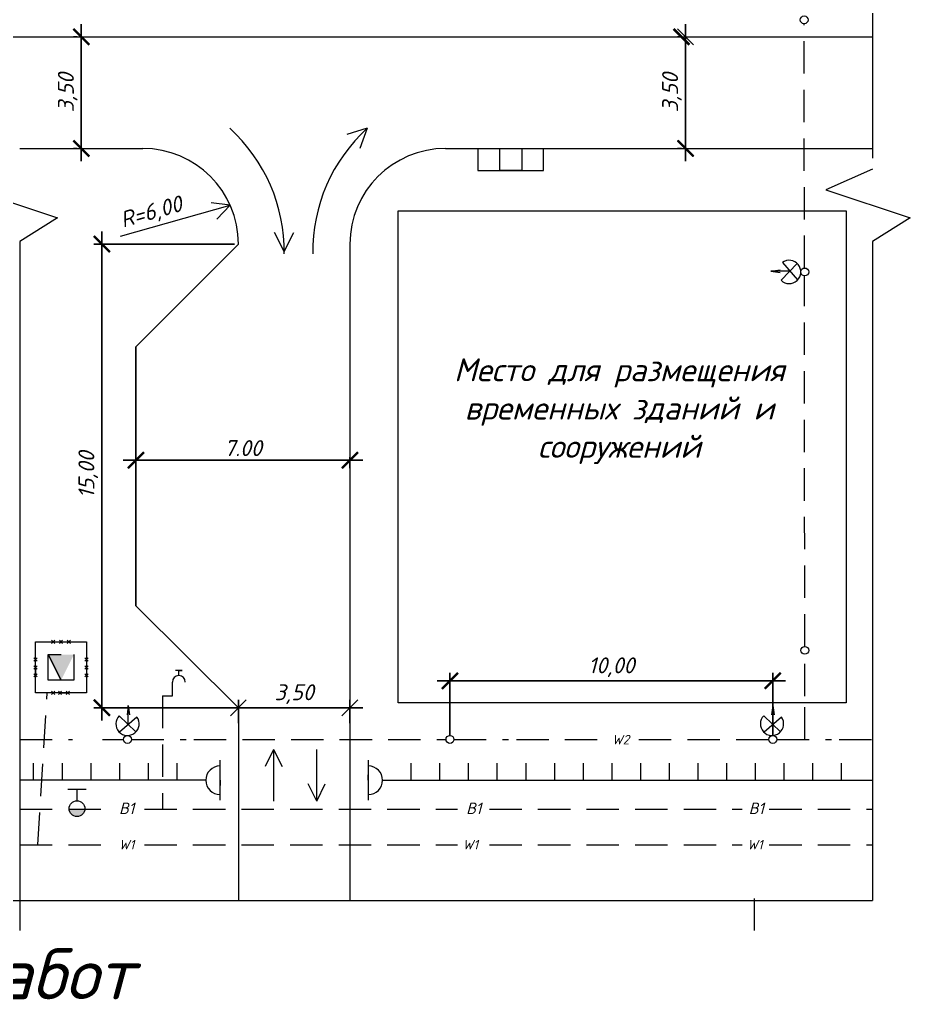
# Model space of a CAD drawing. Header units: millimetres. Extents: x 27137 to 30937, y -4667 to -569.
# Drawn here: x 29825.9 to 29965.5, y -3012.8 to -2857.1 of the extents above; entities that cross this region are included whole.
import ezdxf

# ---------------------------------------------------------------- set-up
doc = ezdxf.new("R2010")
doc.units = ezdxf.units.MM
doc.header["$LTSCALE"] = 0.4
doc.linetypes.add('ACAD_ISO02W100', pattern=[15, 12, -3])
doc.linetypes.add('штриховаяX2', pattern=[38.1, 25.4, -12.7])
doc.layers.add('здания', color=7, linetype='Continuous', lineweight=40)
doc.styles.add('Isocpeur', font='isocpeui.ttf', dxfattribs={"height": 2.5})
doc.styles.get("Standard").update_dxf_attribs({"font": 'isocpeui.ttf', "height": 2.5})
doc.dimstyles.new('06', dxfattribs={"dimtxt": 2.5, "dimasz": 2.5, "dimexe": 1.25, "dimexo": 0.625, "dimtad": 1, "dimdec": 0, "dimlfac": 200, "dimtxsty": 'Standard', "dimblk": 'OBLIQUE', "dimcen": 2.5, "dimdle": 2, "dimadec": 0, "dimazin": 0, "dimtfac": 1, "dimtdec": 0, "dimtmove": 0, "dimatfit": 3, "dimldrblk": 'OBLIQUE', "dimfxl": 1, "dimarcsym": 0})

# ---------------------------------------------------------------- blocks, each defined once
blk = doc.blocks.new('_Oblique')
at = {"color": 0, "linetype": 'ByBlock', "lineweight": -2}
blk.add_line((-0.5, -0.5), (0.5, 0.5), dxfattribs=at)
blk = doc.blocks.new('*D557')
at = {"color": 0, "lineweight": -2, "transparency": 16777216}
for p, q in [((29930.25, -2879.23), (29930.25, -2857.73)), ((29929.63, -2859.73), (29929, -2859.73)), ((29929.63, -2877.23), (29929, -2877.23))]:
    blk.add_line(p, q, dxfattribs=at)
at = {"layer": 'Defpoints', "color": 0, "transparency": 16777216}
for p in [(29930.25, -2859.73), (29930.25, -2859.73), (29930.25, -2877.23)]:
    blk.add_point(p, dxfattribs=at)
at = {"color": 0, "lineweight": -2, "transparency": 16777216, "xscale": 2.5, "yscale": 2.5, "zscale": 2.5}
for p, rotation in [((29930.25, -2859.73), 90), ((29930.25, -2877.23), 270)]:
    blk.add_blockref('_Oblique', p, dxfattribs=dict(at, rotation=rotation))
at = {"color": 0, "lineweight": 15, "transparency": 16777216, "insert": (29928.13, -2868.48), "char_height": 2.5, "attachment_point": 5, "rotation": 90, "style": 'Isocpeur'}
blk.add_mtext('3,50', dxfattribs=at)
blk = doc.blocks.new('*D540')
at = {"color": 0, "lineweight": -2, "transparency": 16777216}
for p, q in [((29893.31, -2969.28), (29893.31, -2959.46)), ((29943.95, -2969.28), (29943.95, -2959.46)), ((29891.31, -2960.71), (29945.95, -2960.71))]:
    blk.add_line(p, q, dxfattribs=at)
at = {"layer": 'Defpoints', "color": 0, "transparency": 16777216}
for p in [(29943.95, -2960.71), (29893.31, -2969.9), (29943.95, -2969.9)]:
    blk.add_point(p, dxfattribs=at)
at = {"color": 0, "lineweight": -2, "transparency": 16777216, "xscale": 2.5, "yscale": 2.5, "zscale": 2.5, "rotation": 180}
blk.add_blockref('_Oblique', (29893.31, -2960.71), dxfattribs=at)
at = {"color": 0, "lineweight": -2, "transparency": 16777216, "xscale": 2.5, "yscale": 2.5, "zscale": 2.5}
blk.add_blockref('_Oblique', (29943.95, -2960.71), dxfattribs=at)
at = {"color": 0, "lineweight": 15, "transparency": 16777216, "insert": (29918.63, -2958.58), "char_height": 2.5, "attachment_point": 5, "style": 'Isocpeur'}
blk.add_mtext('10,00', dxfattribs=at)
blk = doc.blocks.new('*D558')
at = {"color": 0, "lineweight": -2, "transparency": 16777216}
for p, q in [((29838.72, -2966.93), (29838.72, -2890.23)), ((29859.51, -2892.23), (29837.47, -2892.23)), ((29859.51, -2964.93), (29837.47, -2964.93))]:
    blk.add_line(p, q, dxfattribs=at)
at = {"layer": 'Defpoints', "color": 0, "transparency": 16777216}
for p in [(29838.72, -2892.23), (29860.13, -2892.23), (29860.13, -2964.93)]:
    blk.add_point(p, dxfattribs=at)
at = {"color": 0, "lineweight": -2, "transparency": 16777216, "xscale": 2.5, "yscale": 2.5, "zscale": 2.5}
for p, rotation in [((29838.72, -2892.23), 90), ((29838.72, -2964.93), 270)]:
    blk.add_blockref('_Oblique', p, dxfattribs=dict(at, rotation=rotation))
at = {"color": 0, "lineweight": 15, "transparency": 16777216, "insert": (29836.59, -2928.42), "char_height": 2.5, "attachment_point": 5, "rotation": 90, "style": 'Isocpeur'}
blk.add_mtext('15,00', dxfattribs=at)
blk = doc.blocks.new('*D541')
at = {"color": 0, "lineweight": -2, "transparency": 16777216}
for p, q in [((29860.13, -2967.33), (29860.13, -2963.68)), ((29877.63, -2967.33), (29877.63, -2963.68)), ((29858.13, -2964.93), (29879.63, -2964.93))]:
    blk.add_line(p, q, dxfattribs=at)
at = {"layer": 'Defpoints', "color": 0, "transparency": 16777216}
for p in [(29877.63, -2964.93), (29860.13, -2967.95), (29877.63, -2967.95)]:
    blk.add_point(p, dxfattribs=at)
at = {"color": 0, "lineweight": -2, "transparency": 16777216, "xscale": 2.5, "yscale": 2.5, "zscale": 2.5, "rotation": 180}
blk.add_blockref('_Oblique', (29860.13, -2964.93), dxfattribs=at)
at = {"color": 0, "lineweight": -2, "transparency": 16777216, "xscale": 2.5, "yscale": 2.5, "zscale": 2.5}
blk.add_blockref('_Oblique', (29877.63, -2964.93), dxfattribs=at)
at = {"color": 0, "lineweight": 15, "transparency": 16777216, "insert": (29868.88, -2962.8), "char_height": 2.5, "attachment_point": 5, "style": 'Isocpeur'}
blk.add_mtext('3,50', dxfattribs=at)
blk = doc.blocks.new('*D542')
at = {"color": 0, "lineweight": -2, "transparency": 16777216}
for p, q in [((29835.5, -2879.23), (29835.5, -2857.73)), ((29834.87, -2859.73), (29834.25, -2859.73)), ((29834.87, -2877.23), (29834.25, -2877.23))]:
    blk.add_line(p, q, dxfattribs=at)
at = {"layer": 'Defpoints', "color": 0, "transparency": 16777216}
for p in [(29835.5, -2859.73), (29835.5, -2859.73), (29835.5, -2877.23)]:
    blk.add_point(p, dxfattribs=at)
at = {"color": 0, "lineweight": -2, "transparency": 16777216, "xscale": 2.5, "yscale": 2.5, "zscale": 2.5}
for p, rotation in [((29835.5, -2859.73), 90), ((29835.5, -2877.23), 270)]:
    blk.add_blockref('_Oblique', p, dxfattribs=dict(at, rotation=rotation))
at = {"color": 0, "lineweight": 15, "transparency": 16777216, "insert": (29833.37, -2868.48), "char_height": 2.5, "attachment_point": 5, "rotation": 90, "style": 'Isocpeur'}
blk.add_mtext('3,50', dxfattribs=at)
blk = doc.blocks.new('*D572')
at = {"color": 0, "lineweight": -2, "transparency": 16777216}
for p, q in [((29842.07, -2926.11), (29879.63, -2926.11)), ((29844.07, -2925.64), (29844.07, -2927.36)), ((29877.63, -2925.64), (29877.63, -2927.36))]:
    blk.add_line(p, q, dxfattribs=at)
at = {"layer": 'Defpoints', "color": 0, "transparency": 16777216}
for p in [(29844.07, -2925.02), (29877.63, -2925.02), (29877.63, -2926.11)]:
    blk.add_point(p, dxfattribs=at)
at = {"color": 0, "lineweight": -2, "transparency": 16777216, "xscale": 2.5, "yscale": 2.5, "zscale": 2.5, "rotation": 180}
blk.add_blockref('_Oblique', (29844.07, -2926.11), dxfattribs=at)
at = {"color": 0, "lineweight": -2, "transparency": 16777216, "xscale": 2.5, "yscale": 2.5, "zscale": 2.5}
blk.add_blockref('_Oblique', (29877.63, -2926.11), dxfattribs=at)
at = {"color": 0, "lineweight": 15, "transparency": 16777216, "insert": (29860.85, -2924.22), "char_height": 2.5, "attachment_point": 5, "style": 'Isocpeur'}
blk.add_mtext('7.00', dxfattribs=at)
blk = doc.blocks.new('_ArchTick')
at = {"color": 0, "linetype": 'ByBlock', "const_width": 0.15}
blk.add_lwpolyline([(-0.5, -0.5), (0.5, 0.5)], dxfattribs=at)

msp = doc.modelspace()

# ---------------------------------------------------------------- hatches: boundary and pattern name
at = {"lineweight": 15}
h = msp.add_hatch(color=256, dxfattribs=at)
h.dxf.hatch_style = 1
h.paths.add_polyline_path([(29832.3193, -2956.6121), (29830.3193, -2956.6121), (29832.3193, -2960.6121), (29832.3193, -2958.6121)])
h.paths.add_polyline_path([(29834.3193, -2956.6121), (29832.3193, -2956.6121), (29832.3193, -2958.6121), (29832.3193, -2960.6121)])
msp.add_hatch(color=256, dxfattribs=at).paths.add_polyline_path([(29836.0687, -2980.7682), (29834.8316, -2980.7682), (29833.5944, -2980.7682, 1)])

# ---------------------------------------------------------------- linework, layer by layer
at = {"lineweight": 15, "ltscale": 0.5}
for p, q in [((29959.5769, -2792.2279), (29959.5769, -2878.7745)), ((29424.7253, -2859.7279), (29959.5769, -2859.7279)), ((29825.864, -2877.2279), (29845.1349, -2877.2279)), ((29892.6349, -2877.2279), (29959.5769, -2877.2279)), ((29924.0623, -2877.2279), (29924.0623, -2877.2279)), ((29825.864, -2891.8185), (29825.864, -2954.6358)), ((29825.864, -2891.8185), (29825.864, -2995.1564)), ((29860.1349, -2892.2279), (29844.065, -2908.3144)), ((29877.6349, -2892.2279), (29877.6349, -2995.1564)), ((29959.5769, -2891.8185), (29959.5769, -2954.6358)), ((29959.5769, -2891.8185), (29959.5769, -2954.6358)), ((29945.2365, -2897.9008), (29947.7864, -2895.2835)), ((29945.4441, -2895.1094), (29947.8428, -2897.8435)), ((29877.6349, -2896.167), (29877.6349, -2896.167)), ((29943.6233, -2896.4661), (29945.0933, -2896.2719)), ((29946.6343, -2896.4661), (29943.6233, -2896.4661)), ((29943.6233, -2896.4661), (29945.0896, -2896.6575)), ((29860.1349, -2964.9288), (29844.065, -2948.9404)), ((29959.5769, -2954.6358), (29959.5769, -2995.1564)), ((29959.5769, -2954.6358), (29959.5769, -2978.6433)), ((29851.2946, -2959.11), (29850.2946, -2959.11)), ((29850.7946, -2959.8862), (29850.7946, -2959.11)), ((29850.7946, -2959.11), (29851.2946, -2959.11)), ((29849.7815, -2963.0799), (29849.7815, -2960.8992)), ((29848.229, -2963.0799), (29849.7815, -2963.0799)), ((29943.9485, -2966.9155), (29943.9485, -2962.7167)), ((29943.9485, -2962.7167), (29943.9485, -2964.8161)), ((29842.8696, -2964.5707), (29842.6781, -2966.037)), ((29842.8696, -2967.5817), (29842.8696, -2964.5707)), ((29842.8696, -2964.5707), (29843.0637, -2966.0406)), ((29860.1349, -2964.9288), (29860.1349, -2995.1564)), ((29943.9485, -2964.5707), (29943.7571, -2966.037)), ((29943.9485, -2967.5817), (29943.9485, -2964.5707)), ((29943.9485, -2964.5707), (29944.1427, -2966.0406)), ((29841.4348, -2966.1839), (29844.0521, -2968.7338)), ((29844.2263, -2966.3914), (29841.4922, -2968.7902)), ((29942.5138, -2966.1838), (29945.1311, -2968.7338)), ((29945.3052, -2966.3914), (29942.5711, -2968.7902)), ((29825.864, -2978.6433), (29825.864, -2995.1564)), ((29692.1511, -2995.1564), (29959.5769, -2995.1564)), ((29825.864, -2994.875), (29825.864, -2999.875)), ((29825.864, -2994.875), (29825.864, -2999.875)), ((29941.0372, -2994.875), (29941.0372, -2999.875)), ((29941.0372, -2994.875), (29941.0372, -2999.875))]:
    msp.add_line(p, q, dxfattribs=at)
at = {"linetype": 'штриховаяX2', "lineweight": 15, "ltscale": 0.5}
for p, q in [((29948.9043, -2895.9776), (29948.8662, -2857.6785)), ((29948.9043, -2895.9776), (29948.8662, -2857.6785)), ((29948.9632, -2955.3219), (29948.9055, -2897.2068)), ((29948.971, -2963.1054), (29948.9645, -2956.5552)), ((29828.6807, -2986.428), (29830.1383, -2962.6121)), ((29848.229, -2963.0799), (29848.229, -2980.8602)), ((29948.9613, -2969.915), (29948.9558, -2964.3386)), ((29825.864, -2969.915), (29834.123, -2969.915)), ((29838.8423, -2969.915), (29839.3865, -2969.915)), ((29839.3865, -2969.915), (29842.1255, -2969.915)), ((29843.3586, -2969.915), (29851.922, -2969.915)), ((29853.1552, -2969.915), (29892.6962, -2969.915)), ((29893.9293, -2969.915), (29902.4926, -2969.915)), ((29903.7258, -2969.915), (29918.2302, -2969.915)), ((29922.9496, -2969.915), (29943.332, -2969.915)), ((29944.5651, -2969.915), (29953.1284, -2969.915)), ((29954.3616, -2969.915), (29959.5769, -2969.915)), ((29825.864, -2980.8602), (29839.3865, -2980.8602)), ((29845.3886, -2980.8602), (29894.4891, -2980.8602)), ((29899.4944, -2980.8602), (29939.1197, -2980.8602)), ((29943.3951, -2980.8602), (29959.5769, -2980.8602)), ((29825.864, -2986.428), (29839.3865, -2986.428)), ((29845.3886, -2986.428), (29894.4891, -2986.428)), ((29899.4944, -2986.428), (29939.1197, -2986.428)), ((29943.3951, -2986.428), (29959.5769, -2986.428))]:
    msp.add_line(p, q, dxfattribs=at)
at = {"lineweight": 15}
for p, q in [((29880.324, -2874.066), (29877.1189, -2875.0547)), ((29880.324, -2874.066), (29879.1919, -2877.2233)), ((29897.6952, -2877.2279), (29897.6952, -2880.6685)), ((29897.6952, -2877.2279), (29897.6952, -2880.6685)), ((29901.1358, -2880.6685), (29901.1358, -2877.2279)), ((29901.1358, -2880.6685), (29901.1358, -2877.2279)), ((29904.5764, -2877.2279), (29904.5764, -2880.6685)), ((29904.5764, -2877.2279), (29904.5764, -2880.6685)), ((29907.9627, -2880.6685), (29907.9627, -2877.2279)), ((29907.9627, -2880.6685), (29907.9627, -2877.2279)), ((29897.6952, -2880.6685), (29907.9627, -2880.6685)), ((29897.6952, -2880.6685), (29907.9627, -2880.6685)), ((29897.6952, -2880.6685), (29907.9627, -2880.6685)), ((29904.5764, -2880.6685), (29901.1358, -2880.6685)), ((29904.5764, -2880.6685), (29901.1358, -2880.6685)), ((29959.5769, -2880.4558), (29952.252, -2883.7114)), ((29818.5391, -2883.7114), (29831.771, -2888.0934)), ((29818.5391, -2883.7114), (29831.771, -2888.0934)), ((29952.252, -2883.7114), (29965.4839, -2888.0934)), ((29841.6265, -2891.0074), (29858.8265, -2886.1258)), ((29858.8265, -2886.1258), (29855.8541, -2885.7494)), ((29858.8265, -2886.1258), (29856.7528, -2888.2955)), ((29831.771, -2888.0934), (29825.864, -2891.8185)), ((29831.771, -2888.0934), (29825.864, -2891.8185)), ((29965.4839, -2888.0934), (29959.5769, -2891.8185)), ((29867.312, -2893.3864), (29865.812, -2890.3864)), ((29867.312, -2893.3864), (29868.812, -2890.3864)), ((29828.3193, -2954.6121), (29836.3193, -2954.6121)), ((29828.3193, -2962.6121), (29828.3193, -2954.6121)), ((29830.8414, -2954.3621), (29831.3414, -2954.8621)), ((29831.3414, -2954.3621), (29830.8414, -2954.8621)), ((29832.0693, -2954.3621), (29832.5693, -2954.8621)), ((29832.5693, -2954.3621), (29832.0693, -2954.8621)), ((29833.2993, -2954.3621), (29833.7993, -2954.8621)), ((29833.7993, -2954.3621), (29833.2993, -2954.8621)), ((29836.3193, -2954.6121), (29836.3193, -2962.6121)), ((29828.0693, -2957.1321), (29828.5693, -2957.6321)), ((29828.5693, -2957.1321), (29828.0693, -2957.6321)), ((29828.3193, -2958.6121), (29828.3193, -2957.3821)), ((29830.3193, -2960.6121), (29830.3193, -2956.6121)), ((29830.3193, -2956.6121), (29832.3193, -2956.6121)), ((29832.3193, -2960.6121), (29830.3193, -2956.6121)), ((29830.3193, -2956.6121), (29832.3193, -2960.6121)), ((29834.3193, -2956.6121), (29834.3193, -2960.6121)), ((29836.0693, -2957.1321), (29836.5693, -2957.6321)), ((29836.5693, -2957.1321), (29836.0693, -2957.6321)), ((29836.0693, -2957.6321), (29836.0693, -2957.6321)), ((29828.0693, -2958.3621), (29828.5693, -2958.8621)), ((29828.5693, -2958.3621), (29828.0693, -2958.8621)), ((29828.3193, -2958.6121), (29828.3193, -2959.8421)), ((29836.0693, -2958.3621), (29836.5693, -2958.8621)), ((29836.5693, -2958.3621), (29836.0693, -2958.8621)), ((29836.0693, -2958.8621), (29836.0693, -2958.8621)), ((29828.0693, -2959.5921), (29828.5693, -2960.0921)), ((29828.5693, -2959.5921), (29828.0693, -2960.0921)), ((29828.3193, -2959.8421), (29828.3193, -2959.8421)), ((29832.3193, -2960.6121), (29830.3193, -2960.6121)), ((29834.3193, -2960.6121), (29832.3193, -2960.6121)), ((29836.0693, -2959.5921), (29836.5693, -2960.0921)), ((29836.5693, -2959.5921), (29836.0693, -2960.0921)), ((29836.0693, -2960.0921), (29836.0693, -2960.0921)), ((29836.3193, -2962.6121), (29828.3193, -2962.6121)), ((29830.8414, -2962.3621), (29831.3414, -2962.8621)), ((29831.3414, -2962.3621), (29830.8414, -2962.8621)), ((29831.9185, -2962.3467), (29832.4185, -2962.8467)), ((29832.4185, -2962.3467), (29831.9185, -2962.8467)), ((29832.1685, -2962.5967), (29833.3985, -2962.5967)), ((29833.1485, -2962.3467), (29833.6485, -2962.8467)), ((29833.6485, -2962.3467), (29833.1485, -2962.8467)), ((29865.6636, -2971.4689), (29864.3136, -2974.1689)), ((29865.6636, -2971.4689), (29865.6636, -2979.5616)), ((29865.6636, -2971.4689), (29865.6636, -2975.9689)), ((29865.6636, -2971.4689), (29865.6636, -2974.1689)), ((29865.6636, -2971.4689), (29867.0136, -2974.1689)), ((29872.4152, -2979.5616), (29872.4152, -2971.4689)), ((29857.2756, -2979.4542), (29857.2756, -2973.1542)), ((29880.4942, -2973.1542), (29880.4942, -2979.4542)), ((29828.0256, -2976.3042), (29828.0256, -2973.6042)), ((29828.0256, -2976.3042), (29828.0256, -2973.6042)), ((29832.5256, -2976.3042), (29832.5256, -2973.6042)), ((29832.5256, -2976.3042), (29832.5256, -2973.6042)), ((29837.0256, -2976.3042), (29837.0256, -2973.6042)), ((29837.0256, -2976.3042), (29837.0256, -2973.6042)), ((29837.0256, -2976.3042), (29837.0256, -2973.6042)), ((29837.0256, -2976.3042), (29837.0256, -2973.6042)), ((29837.0256, -2976.3042), (29837.0256, -2973.6042)), ((29837.0256, -2976.3042), (29837.0256, -2973.6042)), ((29841.5256, -2976.3042), (29841.5256, -2973.6042)), ((29841.5256, -2976.3042), (29841.5256, -2973.6042)), ((29846.0256, -2976.3042), (29846.0256, -2973.6042)), ((29846.0256, -2976.3042), (29846.0256, -2973.6042)), ((29846.0256, -2976.3042), (29846.0256, -2973.6042)), ((29846.0256, -2976.3042), (29846.0256, -2973.6042)), ((29846.0256, -2976.3042), (29846.0256, -2973.6042)), ((29846.0256, -2976.3042), (29846.0256, -2973.6042)), ((29850.5256, -2976.3042), (29850.5256, -2973.6042)), ((29850.5256, -2976.3042), (29850.5256, -2973.6042)), ((29887.2442, -2976.3042), (29887.2442, -2973.6042)), ((29887.2442, -2976.3042), (29887.2442, -2973.6042)), ((29891.7442, -2976.3042), (29891.7442, -2973.6042)), ((29891.7442, -2976.3042), (29891.7442, -2973.6042)), ((29896.2442, -2976.3042), (29896.2442, -2973.6042)), ((29896.2442, -2976.3042), (29896.2442, -2973.6042)), ((29900.7442, -2976.3042), (29900.7442, -2973.6042)), ((29900.7442, -2976.3042), (29900.7442, -2973.6042)), ((29900.7442, -2976.3042), (29900.7442, -2973.6042)), ((29900.7442, -2976.3042), (29900.7442, -2973.6042)), ((29905.2442, -2976.3042), (29905.2442, -2973.6042)), ((29905.2442, -2976.3042), (29905.2442, -2973.6042)), ((29909.7442, -2976.3042), (29909.7442, -2973.6042)), ((29909.7442, -2976.3042), (29909.7442, -2973.6042)), ((29914.2442, -2976.3042), (29914.2442, -2973.6042)), ((29914.2442, -2976.3042), (29914.2442, -2973.6042)), ((29914.2442, -2976.3042), (29914.2442, -2973.6042)), ((29914.2442, -2976.3042), (29914.2442, -2973.6042)), ((29918.7442, -2976.3042), (29918.7442, -2973.6042)), ((29918.7442, -2976.3042), (29918.7442, -2973.6042)), ((29923.2442, -2976.3042), (29923.2442, -2973.6042)), ((29923.2442, -2976.3042), (29923.2442, -2973.6042)), ((29927.7442, -2976.3042), (29927.7442, -2973.6042)), ((29927.7442, -2976.3042), (29927.7442, -2973.6042)), ((29927.7442, -2976.3042), (29927.7442, -2973.6042)), ((29927.7442, -2976.3042), (29927.7442, -2973.6042)), ((29932.2442, -2976.3042), (29932.2442, -2973.6042)), ((29932.2442, -2976.3042), (29932.2442, -2973.6042)), ((29936.7442, -2976.3042), (29936.7442, -2973.6042)), ((29936.7442, -2976.3042), (29936.7442, -2973.6042)), ((29941.2442, -2976.3042), (29941.2442, -2973.6042)), ((29941.2442, -2976.3042), (29941.2442, -2973.6042)), ((29941.2442, -2976.3042), (29941.2442, -2973.6042)), ((29941.2442, -2976.3042), (29941.2442, -2973.6042)), ((29945.7442, -2976.3042), (29945.7442, -2973.6042)), ((29945.7442, -2976.3042), (29945.7442, -2973.6042)), ((29950.2442, -2976.3042), (29950.2442, -2973.6042)), ((29950.2442, -2976.3042), (29950.2442, -2973.6042)), ((29954.7442, -2976.3042), (29954.7442, -2973.6042)), ((29954.7442, -2976.3042), (29954.7442, -2973.6042)), ((29855.0256, -2976.3042), (29825.864, -2976.3042)), ((29857.2756, -2976.3042), (29857.2756, -2977.1283)), ((29880.4942, -2976.3042), (29880.4942, -2975.4802)), ((29882.7442, -2976.3042), (29959.5769, -2976.3042)), ((29833.3682, -2977.6992), (29834.8259, -2977.6992)), ((29834.8259, -2979.5304), (29834.8259, -2977.6992)), ((29834.8259, -2977.6992), (29836.2837, -2977.6992)), ((29872.4152, -2979.5616), (29871.0652, -2976.8616)), ((29872.4152, -2979.5616), (29873.7652, -2976.8616))]:
    msp.add_line(p, q, dxfattribs=at)
at = {"ltscale": 0.5}
for p, q in [((29844.065, -2908.3144), (29844.065, -2948.9404)), ((29860.1349, -2964.9288), (29860.1349, -2967.2279))]:
    msp.add_line(p, q, dxfattribs=at)
at = {"lineweight": 15, "ltscale": 0.5}
msp.add_lwpolyline([(29885.2064, -2887.0224), (29955.4663, -2887.0224), (29955.4663, -2964.1779), (29885.2064, -2964.1779)], close=True, dxfattribs=at)
for centre in [(29948.8656, -2857.0619), (29948.9552, -2896.5922), (29948.9632, -2955.9385), (29842.7421, -2969.9026), (29893.3127, -2969.9026), (29943.9485, -2969.9026)]:
    msp.add_circle(centre, 0.6167, dxfattribs=at)
at = {"lineweight": 15}
msp.add_circle((29834.8316, -2980.7682), 1.2372, dxfattribs=at)
for centre, radius, start, end in [((29841.139, -2893.3864), 26.1731, 359.24811, 47.576213), ((29897.9806, -2893.3864), 26.1731, 132.423787, 180.75189), ((29857.2756, -2976.3042), 2.25, 90, 270), ((29880.4942, -2976.3042), 2.25, 270, 90)]:
    msp.add_arc(centre, radius, start, end, dxfattribs=at)
at = {"lineweight": 15, "ltscale": 0.5}
for centre, radius, start, end in [((29845.1349, -2892.2279), 15, 0, 90), ((29892.6349, -2892.2279), 15, 90, 180), ((29946.5115, -2896.5922), 1.8271, 225.74633, 125.748105), ((29850.7946, -2960.8992), 1.0131, 0, 180), ((29842.7435, -2967.4588), 1.8271, 135.74633, 35.748105), ((29943.8224, -2967.4588), 1.8271, 135.74633, 35.748105)]:
    msp.add_arc(centre, radius, start, end, dxfattribs=at)

# ---------------------------------------------------------------- block references
at = {"layer": 'здания', "color": 7, "lineweight": 20, "xscale": 2.5, "yscale": 2.5, "zscale": 2.5}
for p, rotation in [((29835.4994, -2859.7279), 270), ((29929.629, -2859.7279), 270), ((29835.4994, -2877.2279), 270), ((29930.254, -2877.2279), 270), ((29838.7152, -2892.2279), 270), ((29844.065, -2926.1111), 180), ((29877.6349, -2926.1111), 180), ((29893.3127, -2960.7057), 180), ((29943.9485, -2960.7057), 180), ((29838.7152, -2964.9288), 270)]:
    msp.add_blockref('_ArchTick', p, dxfattribs=dict(at, rotation=rotation))

# ---------------------------------------------------------------- texts
at = {"lineweight": 15}
msp.add_text('Календарный план производства работ', height=8, dxfattribs=at).set_placement((29642.5136, -3010.6557))
at = {"lineweight": 15, "insert": (29846.5059, -2887.4136), "char_height": 2.5, "attachment_point": 5, "rotation": 15.84478, "style": 'Isocpeur'}
msp.add_mtext('R=6,00', dxfattribs=at)
at = {"lineweight": 15, "insert": (29919.8806, -2918.4326), "char_height": 3.6, "attachment_point": 5, "style": 'Isocpeur'}
msp.add_mtext_dynamic_manual_height_columns('Место для размещения временных зданий и сооружений', width=62.337472, gutter_width=12.5, heights=[0], dxfattribs=at)
at = {"linetype": 'штриховаяX2', "lineweight": 15, "char_height": 1.5, "attachment_point": 1, "style": 'Isocpeur'}
for s, insert in [('W2', (29918.7302, -2969.1926)), ('W1', (29841.3996, -2985.657)), ('W1', (29895.3108, -2985.657)), ('W1', (29939.9414, -2985.657))]:
    msp.add_mtext_dynamic_manual_height_columns(s, width=3.719358, gutter_width=12.5, heights=[0], dxfattribs=dict(at, insert=insert))
at = {"linetype": 'ACAD_ISO02W100', "lineweight": 15, "char_height": 1.8, "attachment_point": 1, "style": 'Isocpeur'}
for insert in [(29841.4163, -2979.8148), (29895.849, -2979.8148), (29940.1667, -2979.8148)]:
    msp.add_mtext_dynamic_manual_height_columns('В1', width=8.608704, gutter_width=12.5, heights=[0], dxfattribs=dict(at, insert=insert))

# ---------------------------------------------------------------- dimensions: what is measured, and where the dimension line sits
at = {"lineweight": 15}
for p1, p2, distance, picture, middle in [((29835.4994, -2877.2279), (29835.4994, -2859.7279), 0, '*D542', (29833.3744, -2868.4779)), ((29930.254, -2877.2279), (29930.254, -2859.7279), 0, '*D557', (29928.129, -2868.4779)), ((29860.1349, -2967.9501), (29877.6349, -2967.9501), 3.0212, '*D541', (29868.8849, -2962.8038))]:
    dim = msp.add_aligned_dim(p1=p1, p2=p2, distance=distance, text='3,50', dimstyle='06', override={"dimtxsty": 'Isocpeur'}, dxfattribs=at)
    dim.commit()
    dim.dimension.update_dxf_attribs({"geometry": picture, "text_midpoint": middle})
for base, p1, p2, angle, text, picture, middle in [((29838.7152, -2892.2279), (29860.1349, -2964.9288), (29860.1349, -2892.2279), 90, '15,00', '*D558', (29838.7152, -2928.4194)), ((29943.9485, -2960.7057), (29893.3127, -2969.9026), (29943.9485, -2969.9026), 0, '10,00', '*D540', (29918.6306, -2960.7057))]:
    dim = msp.add_linear_dim(base=base, p1=p1, p2=p2, angle=angle, text=text, dimstyle='06', override={"dimtxsty": 'Isocpeur'}, dxfattribs=at)
    dim.commit()
    dim.dimension.update_dxf_attribs({"geometry": picture, "text_midpoint": middle, "dimtype": 161})
dim = msp.add_linear_dim(base=(29877.6349, -2926.1111), p1=(29844.065, -2925.0151), p2=(29877.6349, -2925.0151), text='7.00', dimstyle='06', override={"dimtxsty": 'Isocpeur'}, dxfattribs=at)
dim.commit()
dim.dimension.update_dxf_attribs({"geometry": '*D572', "text_midpoint": (29860.85, -2924.22)})

doc.saveas('drawing.dxf')
